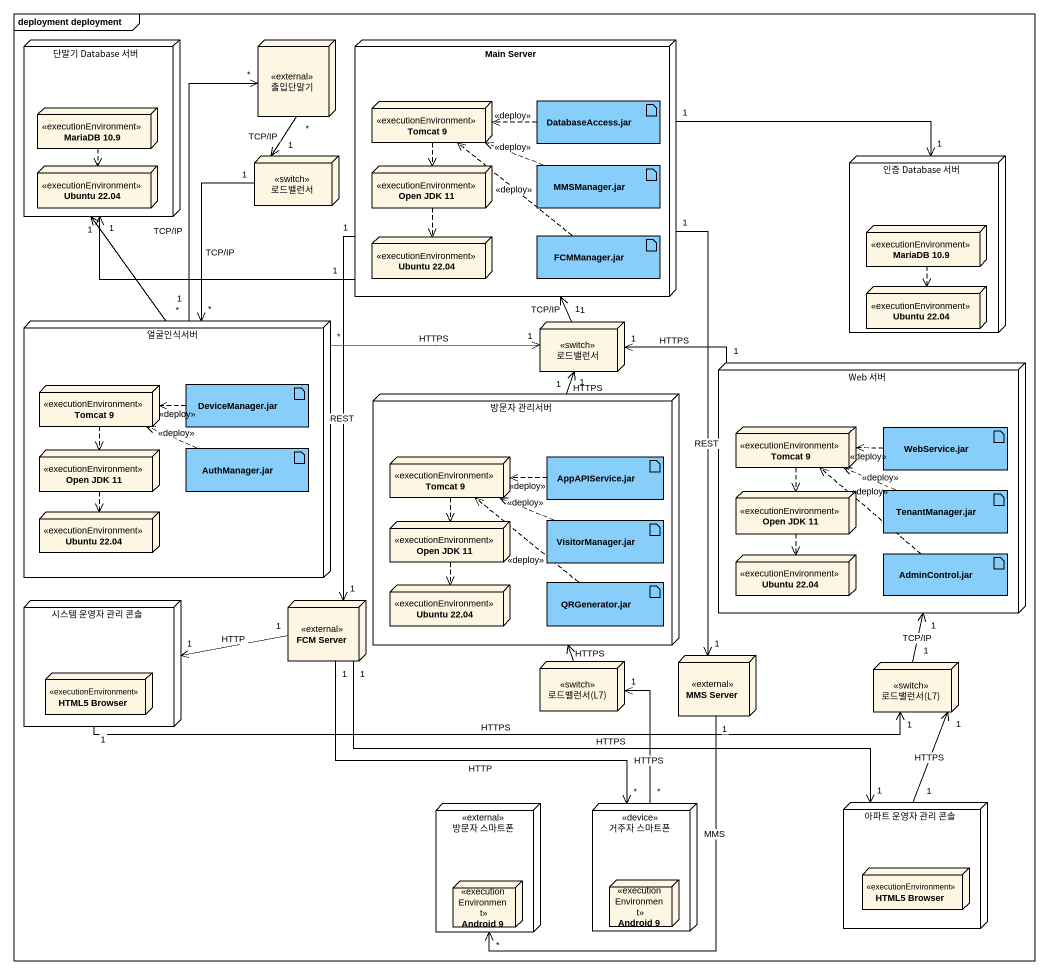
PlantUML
@startuml
mainframe deployment deployment
node "단말기 Database 서버" as 단말기_Database_서버 {
  node "MariaDB 10.9" as MariaDB_10_9 <<executionEnvironment>>
  node "Ubuntu 22.04" as Ubuntu_22_04 <<executionEnvironment>>
}
node 출입단말기 <<external>>
node "Main Server" as Main_Server {
  node "Tomcat 9" as Tomcat_9 <<executionEnvironment>>
  artifact "DatabaseAccess.jar" as DatabaseAccess_jar #87CEFA
  node "Open JDK 11" as Open_JDK_11 <<executionEnvironment>>
  artifact "MMSManager.jar" as MMSManager_jar #87CEFA
  node "Ubuntu 22.04" as Ubuntu_22_04_2 <<executionEnvironment>>
  artifact "FCMManager.jar" as FCMManager_jar #87CEFA
}
node 로드밸런서 <<switch>>
node "인증 Database 서버" as 인증_Database_서버 {
  node "MariaDB 10.9" as MariaDB_10_9_2 <<executionEnvironment>>
  node "Ubuntu 22.04" as Ubuntu_22_04_3 <<executionEnvironment>>
}
node 얼굴인식서버 {
  node "Tomcat 9" as Tomcat_9_2 <<executionEnvironment>>
  artifact "DeviceManager.jar" as DeviceManager_jar #87CEFA
  node "Open JDK 11" as Open_JDK_11_2 <<executionEnvironment>>
  artifact "AuthManager.jar" as AuthManager_jar #87CEFA
  node "Ubuntu 22.04" as Ubuntu_22_04_4 <<executionEnvironment>>
}
node "로드밸런서" as 로드밸런서_2 <<switch>>
node "방문자 관리서버" as 방문자_관리서버 {
  node "Tomcat 9" as Tomcat_9_4 <<executionEnvironment>>
  artifact "AppAPIService.jar" as AppAPIService_jar #87CEFA
  node "Open JDK 11" as Open_JDK_11_4 <<executionEnvironment>>
  artifact "VisitorManager.jar" as VisitorManager_jar #87CEFA
  node "Ubuntu 22.04" as Ubuntu_22_04_5 <<executionEnvironment>>
  artifact "QRGenerator.jar" as QRGenerator_jar #87CEFA
}
node "Web 서버" as Web_서버 {
  node "Tomcat 9" as Tomcat_9_3 <<executionEnvironment>>
  artifact "WebService.jar" as WebService_jar #87CEFA
  node "Open JDK 11" as Open_JDK_11_3 <<executionEnvironment>>
  artifact "TenantManager.jar" as TenantManager_jar #87CEFA
  node "Ubuntu 22.04" as Ubuntu_22_04_6 <<executionEnvironment>>
  artifact "AdminControl.jar" as AdminControl_jar #87CEFA
}
node "시스템 운영자 관리 콘솔" as 시스템_운영자_관리_콘솔 {
  node "HTML5 Browser" as HTML5_Browser <<executionEnvironment>>
}
node "FCM Server" as FCM_Server <<external>>
node "로드밸런서(L7)" as 로드밸런서_L7 <<switch>>
node "MMS Server" as MMS_Server <<external>>
node "로드밸런서(L7)" as 로드밸런서_L7_2 <<switch>>
node "방문자 스마트폰" as 방문자_스마트폰 <<external>> {
  node "Android 9" as Android_9 <<executionEnvironment>>
}
node "거주자 스마트폰" as 거주자_스마트폰 <<device>> {
  node "Android 9" as Android_9_2 <<executionEnvironment>>
}
node "아파트 운영자 관리 콘솔" as 아파트_운영자_관리_콘솔 {
  node "HTML5 Browser" as HTML5_Browser_2 <<executionEnvironment>>
}
출입단말기 "*" --> "1" 로드밸런서 : TCP/IP
Main_Server "1" -left-> "1" 단말기_Database_서버
Main_Server "1" -right-> "1" 인증_Database_서버
Main_Server "1" --> "1" FCM_Server : REST
Main_Server "1" --> "1" MMS_Server : REST
MariaDB_10_9 ..> Ubuntu_22_04
Tomcat_9 ..> Open_JDK_11
DatabaseAccess_jar .left.> Tomcat_9 : <<deploy>>
로드밸런서 "1" --> "*" 얼굴인식서버 : TCP/IP
Open_JDK_11 ..> Ubuntu_22_04_2
MMSManager_jar .left.> Tomcat_9 : <<deploy>>
FCMManager_jar .up.> Tomcat_9 : <<deploy>>
MariaDB_10_9_2 ..> Ubuntu_22_04_3
얼굴인식서버 "*" -up-> "1" 단말기_Database_서버
얼굴인식서버 "1" -up-> "*" 출입단말기 : TCP/IP
얼굴인식서버 "*" -right-> "1" 로드밸런서_2 : HTTPS
로드밸런서_2 "1" -up-> "1" Main_Server : TCP/IP
Tomcat_9_2 ..> Open_JDK_11_2
DeviceManager_jar .left.> Tomcat_9_2 : <<deploy>>
방문자_관리서버 "1" -up-> "1" 로드밸런서_2 : HTTPS
Web_서버 "1" -left-> "1" 로드밸런서_2 : HTTPS
Tomcat_9_3 ..> Open_JDK_11_3
WebService_jar .left.> Tomcat_9_3 : <<deploy>>
Open_JDK_11_2 ..> Ubuntu_22_04_4
AuthManager_jar .left.> Tomcat_9_2 : <<deploy>>
Tomcat_9_4 ..> Open_JDK_11_4
AppAPIService_jar .left.> Tomcat_9_4 : <<deploy>>
Open_JDK_11_3 ..> Ubuntu_22_04_6
TenantManager_jar .left.> Tomcat_9_3 : <<deploy>>
Open_JDK_11_4 ..> Ubuntu_22_04_5
VisitorManager_jar .left.> Tomcat_9_4 : <<deploy>>
QRGenerator_jar .up.> Tomcat_9_4 : <<deploy>>
AdminControl_jar .up.> Tomcat_9_3 : <<deploy>>
시스템_운영자_관리_콘솔 "1" -right-> "1" 로드밸런서_L7_2 : HTTPS
FCM_Server "1" -left-> "1" 시스템_운영자_관리_콘솔 : HTTP
FCM_Server "1" --> "*" 거주자_스마트폰 : HTTP
FCM_Server "1" -right-> "1" 아파트_운영자_관리_콘솔 : HTTPS
로드밸런서_L7 -up-> 방문자_관리서버 : HTTPS
MMS_Server "1" --> "*" 방문자_스마트폰 : MMS
로드밸런서_L7_2 "1" -up-> "1" Web_서버 : TCP/IP
거주자_스마트폰 "*" -up-> "1" 로드밸런서_L7 : HTTPS
아파트_운영자_관리_콘솔 "1" -up-> "1" 로드밸런서_L7_2 : HTTPS
@enduml
